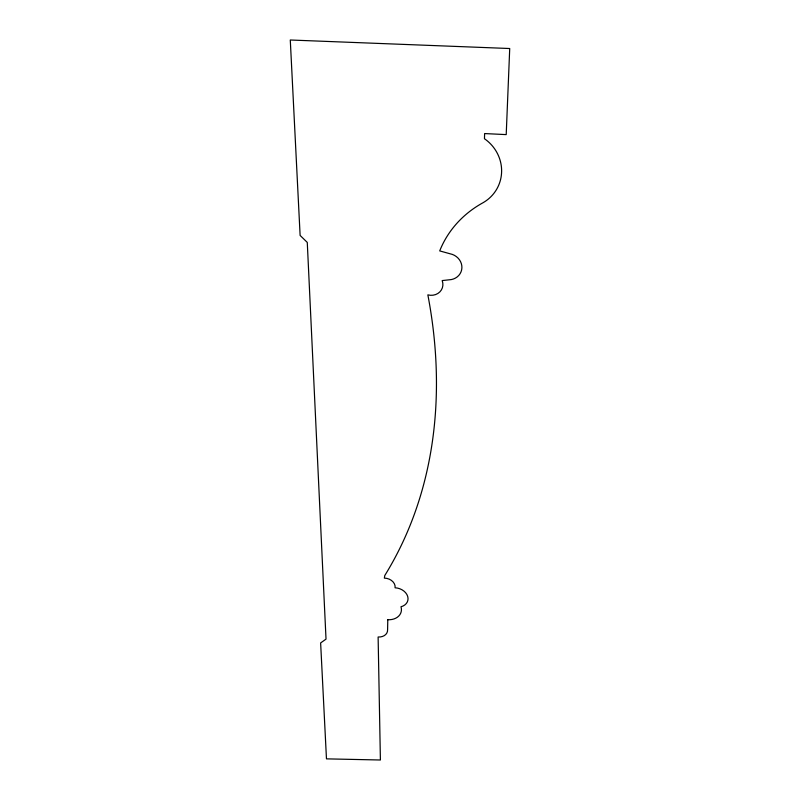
<?xml version="1.0" encoding="UTF-8"?>
<svg xmlns="http://www.w3.org/2000/svg" width="800" height="800" viewBox="0 0 800 800"><rect width="100%" height="100%" fill="white"/><g stroke="black" fill="none" stroke-linecap="round" stroke-linejoin="round"><path stroke-width="1.2" d="M387.79 619.72L387.59 629.68A10.41 7.9 15.8 0 1 378.12 637.01L380.4 760L326.47 758.86L320.63 642.93L326.02 639.13L307.27 242.41L300.12 235.44L290.28 40L509.72 48.52L506.21 134.61L484.62 133.57L484.46 138.73A39.49 37.89 25.4 0 1 483.04 202.72A104.1 95.28 5.6 0 0 439.71 250.91L452.36 254.41A14.21 13.06 18.9 0 1 461.9 267.84A14.21 13.06 18.9 0 1 451.33 279.57L442.18 280.58A12.52 11.38 20.2 0 1 439.82 291.93A12.52 11.38 20.2 0 1 427.85 294.87A575.17 426.22 40.6 0 1 384.79 575.5L384.35 578.12A9.71 7.55 15.9 0 1 395.08 587.78A12.27 9.49 15.3 0 1 407.66 596.32A12.27 9.49 15.3 0 1 400.99 606.76A14.84 11.4 15.6 0 1 387.79 619.72"/></g></svg>
